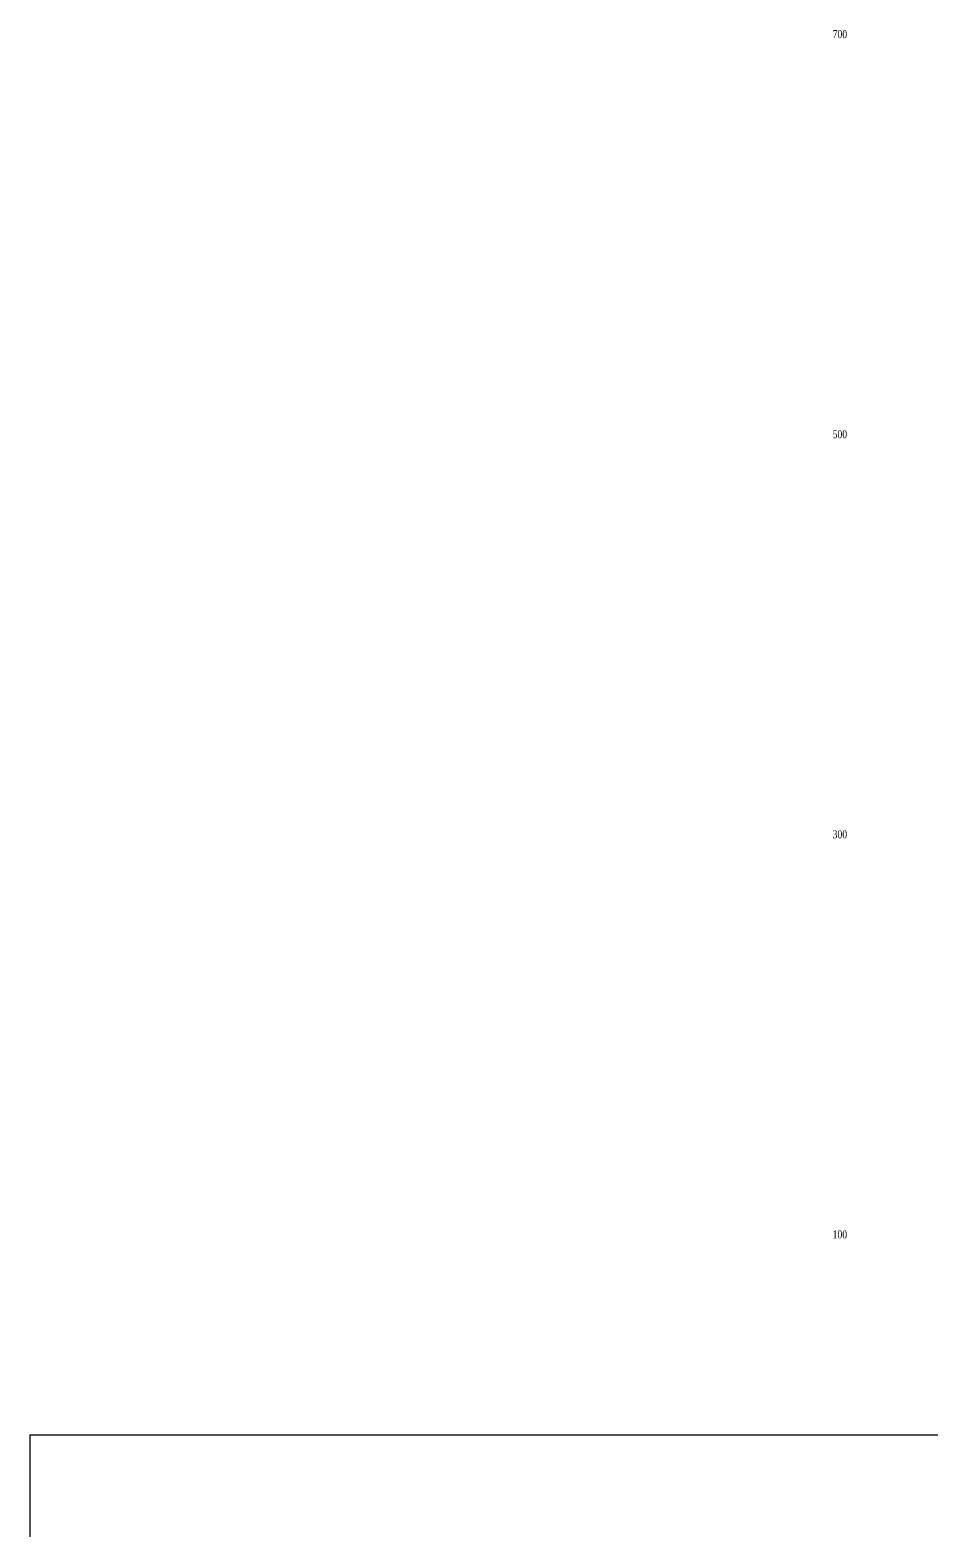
# Model space of a CAD drawing. Header units: inches. Extents: x 444671 to 463716, y 1783086 to 1794968.
# Drawn here: x 446140 to 446590, y 1786991 to 1787741 of the extents above; entities that cross this region are included whole.
import ezdxf
from ezdxf.enums import TextEntityAlignment as Align

# ---------------------------------------------------------------- set-up
doc = ezdxf.new("R2010")
doc.units = ezdxf.units.IN
doc.header["$MEASUREMENT"] = 0
for name, color, linetype in [('Khung_bang', 140, 'Continuous'), ('PBASE', 140, 'Continuous'), ('Text', 3, 'Continuous')]:
    doc.layers.add(name, color=color, linetype=linetype)
doc.styles.add('Vntimeshx', font='vntime.shx', dxfattribs={"width": 0.8, "bigfont": 'vn1.shx'})

msp = doc.modelspace()

# ---------------------------------------------------------------- linework, layer by layer
at = {"layer": 'Khung_bang', "linetype": 'ByBlock'}
msp.add_lwpolyline([(446139.7357, 1787038.3548), (458289.9137, 1787038.3548)], dxfattribs=at)
at = {"layer": 'PBASE'}
msp.add_lwpolyline([(446139.7357, 1787038.3548), (446139.7357, 1787038.3548), (446139.7357, 1786174.3548)], dxfattribs=at)

# ---------------------------------------------------------------- texts
at = {"layer": 'Text', "linetype": 'ByBlock', "style": 'Vntimeshx', "width": 0.8}
for s, p in [('700', (446544.6674, 1787738.4952)), ('500', (446544.6674, 1787538.4952)), ('300', (446544.6674, 1787338.4952)), ('100', (446544.6674, 1787138.4952))]:
    msp.add_text(s, height=4, dxfattribs=at).set_placement(p, align=Align.MIDDLE_CENTER)

doc.saveas('drawing.dxf')
